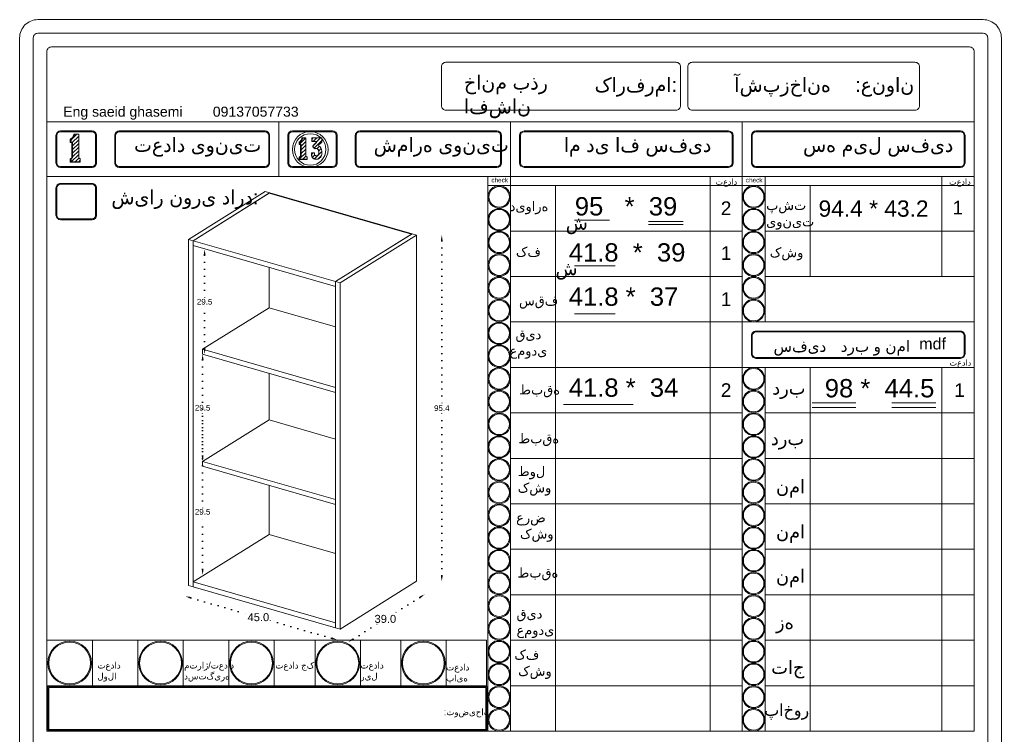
# Model space of a CAD drawing. Header units: inches. Extents: x -1979 to 7680, y -968 to 3127.
# Drawn here: x 2395.5 to 2827.5, y 2171.5 to 2486.3 of the extents above; entities that cross this region are included whole.
import ezdxf

# ---------------------------------------------------------------- set-up
doc = ezdxf.new("R2010")
doc.units = ezdxf.units.IN
doc.header["$MEASUREMENT"] = 0
doc.linetypes.add('ACAD_ISO07W100', pattern=[3, 0, -3])
doc.styles.get("Standard").update_dxf_attribs({"font": 'arial.ttf'})
doc.dimstyles.new('Copy of Standard', dxfattribs={"dimtxt": 2.5, "dimasz": 2.5, "dimexe": 0.18, "dimexo": 0.0625, "dimgap": 0.09, "dimtad": 0, "dimtih": 1, "dimtoh": 1, "dimdec": 1, "dimzin": 0, "dimdsep": 46, "dimtxsty": 'Standard', "dimcen": 0.09, "dimse1": 1, "dimse2": 1, "dimadec": 0, "dimazin": 0, "dimtfac": 1, "dimtdec": 1, "dimtix": 1, "dimtofl": 0, "dimtmove": 0, "dimatfit": 3, "dimfxl": 1, "dimtolj": 1, "dimtzin": 0, "dimarcsym": 0})
doc.dimstyles.get("Standard").update_dxf_attribs({"dimtxt": 3.5, "dimasz": 2.5, "dimexe": 0.18, "dimexo": 0.0625, "dimgap": 0.09, "dimtad": 0, "dimtih": 1, "dimtoh": 1, "dimdec": 1, "dimzin": 0, "dimdsep": 46, "dimtxsty": 'Standard', "dimcen": 0.09, "dimse1": 1, "dimse2": 1, "dimadec": 0, "dimazin": 0, "dimtfac": 1, "dimtdec": 1, "dimtix": 1, "dimtofl": 0, "dimtmove": 0, "dimatfit": 3, "dimfxl": 1, "dimtolj": 1, "dimtzin": 0, "dimarcsym": 0})
pattern_1 = [(45, (1988.9668, 2975.8433), (-0.8148213, 0.8148213), [])]

# ---------------------------------------------------------------- blocks, each defined once
blk = doc.blocks.new('*D189')
at = {"color": 0, "linetype": 'ACAD_ISO07W100', "lineweight": -2, "transparency": 16777216}
for p, q in [((2581.24, 2389.06), (2581.24, 2316.81)), ((2581.24, 2241.81), (2581.24, 2314.07))]:
    blk.add_line(p, q, dxfattribs=at)
at = {"color": 0, "transparency": 16777216}
for points in [[(2580.82, 2389.06), (2581.65, 2389.06), (2581.24, 2391.56)], [(2580.82, 2241.81), (2581.65, 2241.81), (2581.24, 2239.31)]]:
    blk.add_solid(points, dxfattribs=at)
at = {"layer": 'Defpoints', "color": 0, "transparency": 16777216}
for p in [(2570.16, 2391.56), (2581.24, 2391.56), (2570.16, 2239.31)]:
    blk.add_point(p, dxfattribs=at)
at = {"color": 0, "lineweight": 20, "transparency": 16777216, "insert": (2581.24, 2315.44), "char_height": 2.5, "attachment_point": 5}
blk.add_mtext('\\A1;95.4', dxfattribs=at)
blk = doc.blocks.new('*D190')
at = {"color": 0, "linetype": 'ACAD_ISO07W100', "lineweight": -2, "transparency": 16777216}
for p, q in [((2571.62, 2232.25), (2559.42, 2224.64)), ((2542.19, 2213.9), (2553.39, 2220.88))]:
    blk.add_line(p, q, dxfattribs=at)
at = {"color": 0, "transparency": 16777216}
for points in [[(2571.4, 2232.6), (2571.84, 2231.9), (2573.74, 2233.57)], [(2541.97, 2214.25), (2542.41, 2213.55), (2540.07, 2212.58)]]:
    blk.add_solid(points, dxfattribs=at)
at = {"layer": 'Defpoints', "color": 0, "transparency": 16777216}
for p in [(2570.16, 2239.31), (2536.49, 2218.32), (2540.07, 2212.58)]:
    blk.add_point(p, dxfattribs=at)
at = {"color": 0, "lineweight": 20, "transparency": 16777216, "insert": (2556.41, 2222.76), "char_height": 3.5, "attachment_point": 5}
blk.add_mtext('\\A1;39.0', dxfattribs=at)
blk = doc.blocks.new('*D191')
at = {"color": 0, "linetype": 'ACAD_ISO07W100', "lineweight": -2, "transparency": 16777216}
for p, q in [((2470.85, 2232.02), (2495.84, 2224.86)), ((2532.73, 2214.28), (2505.24, 2222.16))]:
    blk.add_line(p, q, dxfattribs=at)
at = {"color": 0, "transparency": 16777216}
for points in [[(2470.97, 2232.42), (2470.74, 2231.62), (2468.45, 2232.71)], [(2532.84, 2214.68), (2532.62, 2213.88), (2535.13, 2213.59)]]:
    blk.add_solid(points, dxfattribs=at)
at = {"layer": 'Defpoints', "color": 0, "transparency": 16777216}
for p in [(2469.8, 2237.44), (2468.45, 2232.71), (2536.49, 2218.32)]:
    blk.add_point(p, dxfattribs=at)
at = {"color": 0, "lineweight": 20, "transparency": 16777216, "insert": (2500.54, 2223.51), "char_height": 3.5, "attachment_point": 5}
blk.add_mtext('\\A1;45.0', dxfattribs=at)
blk = doc.blocks.new('*D192')
at = {"color": 0, "linetype": 'ACAD_ISO07W100', "lineweight": -2, "transparency": 16777216}
for p, q in [((2476, 2336.68), (2476, 2316.98)), ((2476, 2294.56), (2476, 2314.25))]:
    blk.add_line(p, q, dxfattribs=at)
at = {"color": 0, "transparency": 16777216}
for points in [[(2475.58, 2336.68), (2476.42, 2336.68), (2476, 2339.18)], [(2475.58, 2294.56), (2476.42, 2294.56), (2476, 2292.06)]]:
    blk.add_solid(points, dxfattribs=at)
at = {"layer": 'Defpoints', "color": 0, "transparency": 16777216}
for p in [(2476, 2339.18), (2476, 2292.06), (2476, 2292.06)]:
    blk.add_point(p, dxfattribs=at)
at = {"color": 0, "lineweight": 20, "transparency": 16777216, "insert": (2476, 2315.62), "char_height": 2.5, "attachment_point": 5}
blk.add_mtext('\\A1;29.5', dxfattribs=at)
blk = doc.blocks.new('*D193')
at = {"color": 0, "linetype": 'ACAD_ISO07W100', "lineweight": -2, "transparency": 16777216}
for p, q in [((2476, 2336.68), (2476, 2271.23)), ((2476, 2244.6), (2476, 2268.49))]:
    blk.add_line(p, q, dxfattribs=at)
at = {"color": 0, "transparency": 16777216}
for points in [[(2475.58, 2336.68), (2476.42, 2336.68), (2476, 2339.18)], [(2475.58, 2244.6), (2476.42, 2244.6), (2476, 2242.1)]]:
    blk.add_solid(points, dxfattribs=at)
at = {"layer": 'Defpoints', "color": 0, "transparency": 16777216}
for p in [(2476, 2339.18), (2476, 2242.1), (2476.7, 2242.1)]:
    blk.add_point(p, dxfattribs=at)
at = {"color": 0, "lineweight": 20, "transparency": 16777216, "insert": (2476, 2269.86), "char_height": 2.5, "attachment_point": 5}
blk.add_mtext('\\A1;29.5', dxfattribs=at)
blk = doc.blocks.new('*D194')
at = {"color": 0, "linetype": 'ACAD_ISO07W100', "lineweight": -2, "transparency": 16777216}
for p, q in [((2476.88, 2382.81), (2476.88, 2363.61)), ((2476.88, 2341.68), (2476.88, 2360.88))]:
    blk.add_line(p, q, dxfattribs=at)
at = {"color": 0, "transparency": 16777216}
for points in [[(2476.47, 2382.81), (2477.3, 2382.81), (2476.88, 2385.31)], [(2476.47, 2341.68), (2477.3, 2341.68), (2476.88, 2339.18)]]:
    blk.add_solid(points, dxfattribs=at)
at = {"layer": 'Defpoints', "color": 0, "transparency": 16777216}
for p in [(2476.88, 2385.31), (2477.47, 2385.31), (2476, 2339.18)]:
    blk.add_point(p, dxfattribs=at)
at = {"color": 0, "lineweight": 20, "transparency": 16777216, "insert": (2476.88, 2362.25), "char_height": 2.5, "attachment_point": 5}
blk.add_mtext('\\A1;29.5', dxfattribs=at)

msp = doc.modelspace()

# ---------------------------------------------------------------- hatches: boundary and pattern name
at = {"lineweight": 20}
h = msp.add_hatch(dxfattribs=at)
h.set_pattern_fill('ANSI31', color=256, scale=9.218651)
h.set_pattern_definition([(45, (1672.2192, 2974.9671), (-0.8148213, 0.8148213), [])])
h.paths.add_polyline_path([(2421.99, 2425.22), (2421.9, 2425.26), (2421.81, 2425.31), (2421.73, 2425.38), (2421.66, 2425.45), (2421.6, 2425.53), (2421.55, 2425.61), (2421.51, 2425.7), (2421.48, 2425.8), (2421.46, 2425.9), (2421.46, 2426), (2421.46, 2435.92), (2419.59, 2435.92), (2419.57, 2435.69), (2419.52, 2435.46), (2419.45, 2435.24), (2419.37, 2435.02), (2419.26, 2434.81), (2419.14, 2434.62), (2419, 2434.43), (2418.84, 2434.25), (2418.67, 2434.09), (2418.49, 2433.95), (2418.3, 2433.82), (2418.09, 2433.71), (2418.09, 2432.3), (2418.5, 2432.3), (2418.81, 2432.28), (2418.81, 2426.04), (2418.79, 2425.94), (2418.77, 2425.85), (2418.74, 2425.76), (2418.7, 2425.67), (2418.64, 2425.59), (2418.58, 2425.51), (2418.52, 2425.44), (2418.44, 2425.38), (2418.36, 2425.32), (2418.28, 2425.28), (2418.19, 2425.24), (2418.09, 2425.21), (2418.09, 2423.78), (2422.18, 2423.78), (2422.18, 2425.16), (2422.08, 2425.18)])
h = msp.add_hatch(dxfattribs=at)
h.set_pattern_fill('ANSI31', color=256, scale=9.218651)
h.set_pattern_definition(pattern_1)
h.paths.add_polyline_path([(2521.79, 2426), (2521.72, 2426.03), (2521.65, 2426.07), (2521.59, 2426.12), (2521.54, 2426.18), (2521.49, 2426.24), (2521.45, 2426.3), (2521.42, 2426.37), (2521.4, 2426.45), (2521.39, 2426.52), (2521.38, 2426.6), (2521.38, 2434.24), (2519.95, 2434.24), (2519.93, 2434.06), (2519.89, 2433.89), (2519.84, 2433.71), (2519.77, 2433.55), (2519.69, 2433.39), (2519.6, 2433.23), (2519.49, 2433.09), (2519.37, 2432.96), (2519.24, 2432.83), (2519.1, 2432.72), (2518.95, 2432.62), (2518.79, 2432.53), (2518.79, 2431.45), (2519.1, 2431.45), (2519.34, 2431.44), (2519.34, 2426.63), (2519.33, 2426.56), (2519.31, 2426.48), (2519.29, 2426.41), (2519.26, 2426.35), (2519.22, 2426.28), (2519.17, 2426.22), (2519.12, 2426.17), (2519.06, 2426.12), (2519, 2426.08), (2518.93, 2426.04), (2518.86, 2426.02), (2518.79, 2426), (2518.79, 2424.9), (2521.94, 2424.9), (2521.94, 2425.96), (2521.86, 2425.97)])
h = msp.add_hatch(dxfattribs=at)
h.set_pattern_fill('ANSI31', color=256, scale=9.218651)
h.set_pattern_definition(pattern_1)
h.paths.add_polyline_path([(2528.42, 2434.29), (2524.24, 2434.29), (2524.24, 2432.67), (2526.06, 2432.67), (2526.16, 2432.64), (2526.16, 2432.36), (2524.87, 2431.06), (2524.79, 2430.97), (2524.75, 2430.92), (2524.72, 2430.86), (2524.69, 2430.81), (2524.67, 2430.75), (2524.65, 2430.69), (2524.63, 2430.63), (2524.62, 2430.57), (2524.61, 2430.45), (2524.61, 2430.39), (2525.37, 2429.51), (2525.4, 2429.53), (2525.49, 2429.6), (2525.59, 2429.65), (2525.7, 2429.69), (2525.82, 2429.72), (2525.94, 2429.73), (2526.04, 2429.73), (2526.15, 2429.72), (2526.27, 2429.69), (2526.38, 2429.65), (2526.48, 2429.6), (2526.57, 2429.53), (2526.66, 2429.45), (2526.8, 2429.28), (2526.92, 2429.09), (2527.02, 2428.89), (2527.1, 2428.68), (2527.16, 2428.47), (2527.2, 2428.25), (2527.21, 2428.02), (2527.2, 2427.8), (2527.16, 2427.58), (2527.11, 2427.36), (2527.03, 2427.15), (2526.93, 2426.95), (2526.86, 2426.8), (2526.76, 2426.67), (2526.63, 2426.57), (2526.49, 2426.49), (2526.39, 2426.45), (2526.23, 2426.4), (2526.07, 2426.39), (2525.9, 2426.4), (2525.75, 2426.45), (2525.6, 2426.53), (2525.47, 2426.64), (2525.37, 2426.78), (2525.3, 2426.92), (2525.3, 2427.76), (2524.03, 2427.76), (2524.03, 2426.4), (2524.12, 2426.19), (2524.24, 2425.99), (2524.37, 2425.8), (2524.52, 2425.63), (2524.69, 2425.47), (2524.87, 2425.33), (2525.06, 2425.21), (2525.27, 2425.11), (2525.49, 2425.04), (2525.71, 2424.98), (2525.94, 2424.95), (2526.17, 2424.94), (2526.44, 2424.97), (2526.72, 2425.02), (2526.98, 2425.11), (2527.18, 2425.19), (2527.39, 2425.32), (2527.61, 2425.49), (2527.81, 2425.68), (2527.99, 2425.9), (2528.14, 2426.14), (2528.26, 2426.39), (2528.36, 2426.65), (2528.42, 2426.92), (2528.42, 2428.34), (2528.41, 2428.62), (2528.37, 2428.89), (2528.32, 2429.15), (2528.24, 2429.41), (2528.13, 2429.67), (2528.01, 2429.91), (2527.86, 2430.14), (2527.7, 2430.36), (2527.52, 2430.57), (2527.32, 2430.75), (2527.11, 2430.92), (2526.88, 2431.07), (2526.88, 2431.35), (2527.03, 2431.4), (2527.17, 2431.46), (2527.32, 2431.52), (2527.46, 2431.59), (2527.6, 2431.67), (2527.73, 2431.76), (2527.86, 2431.85), (2527.98, 2431.94), (2528.1, 2432.05), (2528.21, 2432.16), (2528.32, 2432.27), (2528.42, 2432.39)])

# ---------------------------------------------------------------- linework, layer by layer
for p, q in [((2407.48, 2173.37), (2407.48, 2472.34)), ((2815.48, 2441.37), (2407.48, 2441.37)), ((2407.48, 2262.38), (2407.48, 2441.37)), ((2509.48, 2417.37), (2509.48, 2441.37)), ((2611.48, 2417.37), (2611.48, 2441.37)), ((2611.48, 2441.37), (2611.48, 2421.37)), ((2713.48, 2417.37), (2713.48, 2441.37)), ((2427.33, 2437.37), (2413.48, 2437.37)), ((2503.48, 2437.37), (2439.33, 2437.37)), ((2533.19, 2437.37), (2515.48, 2437.37)), ((2605.48, 2437.37), (2545.19, 2437.37)), ((2707.48, 2437.37), (2617.48, 2437.37)), ((2809.48, 2437.37), (2719.48, 2437.37)), ((2411.48, 2423.37), (2411.48, 2435.37)), ((2418.09, 2433.71), (2418.09, 2432.3)), ((2429.33, 2435.37), (2429.33, 2423.37)), ((2437.33, 2423.37), (2437.33, 2435.37)), ((2505.48, 2423.37), (2505.48, 2435.37)), ((2513.48, 2435.37), (2513.48, 2423.37)), ((2518.79, 2432.53), (2518.79, 2431.45)), ((2524.12, 2434.33), (2524.12, 2432.67)), ((2524.12, 2432.67), (2524.24, 2432.67)), ((2524.24, 2434.29), (2524.24, 2432.67)), ((2524.24, 2432.67), (2526.06, 2432.67)), ((2526.06, 2432.67), (2526.16, 2432.64)), ((2526.16, 2432.64), (2526.16, 2432.36)), ((2535.19, 2423.37), (2535.19, 2435.37)), ((2543.19, 2423.37), (2543.19, 2435.37)), ((2607.48, 2435.37), (2607.48, 2423.37)), ((2615.48, 2423.37), (2615.48, 2435.37)), ((2709.48, 2435.37), (2709.48, 2423.37)), ((2717.48, 2423.37), (2717.48, 2435.37)), ((2811.48, 2423.37), (2811.48, 2435.37)), ((2418.09, 2423.78), (2422.18, 2423.78)), ((2518.79, 2424.9), (2521.94, 2424.9)), ((2526.39, 2426.45), (2526.23, 2426.4)), ((2413.48, 2421.37), (2427.33, 2421.37)), ((2503.48, 2421.37), (2439.33, 2421.37)), ((2515.48, 2421.37), (2533.19, 2421.37)), ((2605.48, 2421.37), (2545.19, 2421.37)), ((2617.48, 2421.37), (2707.48, 2421.37)), ((2719.48, 2421.37), (2809.48, 2421.37)), ((2815.48, 2421.37), (2815.48, 2173.37)), ((2407.48, 2417.37), (2815.48, 2417.37)), ((2601.48, 2417.37), (2601.48, 2413.37)), ((2611.48, 2173.37), (2611.48, 2417.37)), ((2699.3, 2173.37), (2699.3, 2417.37)), ((2713.48, 2417.37), (2713.48, 2393.37)), ((2723.48, 2417.37), (2723.48, 2393.37)), ((2801.26, 2373.37), (2801.26, 2417.37)), ((2601.48, 2413.37), (2815.48, 2413.37)), ((2601.48, 2173.37), (2601.48, 2413.37)), ((2631.29, 2413.37), (2631.29, 2173.37)), ((2713.48, 2257.37), (2713.48, 2413.37)), ((2713.48, 2173.37), (2713.48, 2413.37)), ((2723.48, 2353.37), (2723.48, 2413.37)), ((2723.48, 2353.37), (2723.48, 2413.37)), ((2723.48, 2413.37), (2723.48, 2393.37)), ((2743.29, 2413.37), (2743.29, 2373.37)), ((2639.64, 2398.12), (2654.97, 2398.12)), ((2672.14, 2397.62), (2687.47, 2397.62)), ((2611.48, 2393.37), (2713.48, 2393.37)), ((2672.14, 2396.23), (2687.47, 2396.23)), ((2723.48, 2393.37), (2815.48, 2393.37)), ((2639.64, 2378.12), (2657.53, 2378.12)), ((2611.48, 2373.37), (2713.48, 2373.37)), ((2815.48, 2373.37), (2723.48, 2373.37)), ((2815.48, 2373.37), (2795.48, 2373.37)), ((2639.64, 2356.95), (2657.53, 2356.95)), ((2611.48, 2353.37), (2815.48, 2353.37)), ((2717.48, 2339.37), (2717.48, 2347.37)), ((2809.48, 2349.37), (2719.48, 2349.37)), ((2811.48, 2347.37), (2811.48, 2339.37)), ((2809.48, 2337.37), (2719.48, 2337.37)), ((2611.48, 2333.37), (2713.48, 2333.37)), ((2815.48, 2333.37), (2713.48, 2333.37)), ((2723.48, 2173.37), (2723.48, 2333.37)), ((2743.29, 2333.37), (2743.29, 2173.37)), ((2801.26, 2333.37), (2801.26, 2173.37)), ((2634.73, 2317.12), (2665.49, 2317.12)), ((2744.17, 2317.76), (2763.51, 2317.76)), ((2744.17, 2315.75), (2763.51, 2315.75)), ((2779.35, 2317.76), (2798.69, 2317.76)), ((2779.35, 2315.75), (2798.69, 2315.75)), ((2611.48, 2313.37), (2713.48, 2313.37)), ((2611.48, 2313.37), (2631.29, 2313.37)), ((2611.48, 2313.37), (2713.48, 2313.37)), ((2679.99, 2313.37), (2713.48, 2313.37)), ((2723.48, 2313.37), (2815.48, 2313.37)), ((2611.48, 2293.37), (2631.29, 2293.37)), ((2611.48, 2293.37), (2713.48, 2293.37)), ((2723.48, 2293.37), (2815.48, 2293.37)), ((2723.48, 2293.37), (2815.48, 2293.37)), ((2611.48, 2273.37), (2713.48, 2273.37)), ((2723.48, 2273.37), (2815.48, 2273.37)), ((2611.48, 2253.37), (2713.48, 2253.37)), ((2699.3, 2253.37), (2713.48, 2253.37)), ((2723.48, 2253.37), (2815.48, 2253.37)), ((2407.48, 2233.37), (2407.48, 2193.37)), ((2407.48, 2233.37), (2407.48, 2193.37)), ((2611.48, 2233.37), (2713.48, 2233.37)), ((2699.3, 2233.37), (2713.48, 2233.37)), ((2723.48, 2233.37), (2815.48, 2233.37)), ((2723.48, 2233.37), (2815.48, 2233.37)), ((2407.48, 2213.37), (2600.86, 2213.37)), ((2427.48, 2213.37), (2427.48, 2193.37)), ((2447.48, 2213.37), (2447.48, 2193.37)), ((2467.48, 2213.37), (2467.48, 2193.37)), ((2487.48, 2213.37), (2487.48, 2193.37)), ((2507.48, 2213.37), (2507.48, 2193.37)), ((2525.47, 2213.37), (2525.47, 2193.37)), ((2545.47, 2213.37), (2545.47, 2193.37)), ((2563.15, 2213.37), (2563.15, 2193.37)), ((2583.15, 2213.37), (2583.15, 2193.37)), ((2600.86, 2213.37), (2600.86, 2193.37)), ((2611.48, 2213.37), (2713.48, 2213.37)), ((2611.48, 2213.37), (2713.48, 2213.37)), ((2699.3, 2213.37), (2713.48, 2213.37)), ((2723.48, 2213.37), (2815.48, 2213.37)), ((2723.48, 2213.37), (2815.48, 2213.37)), ((2407.48, 2193.37), (2600.86, 2193.37)), ((2611.48, 2193.37), (2713.48, 2193.37)), ((2611.48, 2193.37), (2713.48, 2193.37)), ((2699.3, 2193.37), (2713.48, 2193.37)), ((2723.48, 2193.37), (2815.48, 2193.37)), ((2723.48, 2193.37), (2815.48, 2193.37)), ((2601.48, 2173.37), (2407.48, 2173.37)), ((2601.48, 2173.37), (2713.48, 2173.37)), ((2601.48, 2173.37), (2815.48, 2173.37)), ((2601.48, 2173.37), (2713.48, 2173.37))]:
    msp.add_line(p, q, dxfattribs=at)
at = {"linetype": 'Continuous', "lineweight": 20, "extrusion": (-1.66533e-16, 0.906236, 0.422772)}
for p, q in [((2503.48, 2410.68), (2469.8, 2389.69)), ((2503.48, 2410.68), (2568.18, 2392.13)), ((2471.79, 2389.12), (2505.46, 2410.11)), ((2471.79, 2389.12), (2505.21, 2409.95)), ((2567.92, 2391.97), (2505.21, 2409.95)), ((2567.92, 2391.97), (2505.21, 2409.95)), ((2553.53, 2396.33), (2551.54, 2396.9)), ((2553.28, 2396.17), (2553.53, 2396.33)), ((2469.8, 2389.69), (2471.79, 2389.12)), ((2469.8, 2389.69), (2469.8, 2237.44)), ((2471.79, 2386.94), (2471.79, 2389.12)), ((2534.5, 2371.14), (2471.79, 2389.12)), ((2471.79, 2389.12), (2471.79, 2236.87)), ((2568.18, 2392.13), (2534.5, 2371.14)), ((2567.92, 2391.97), (2534.5, 2371.14)), ((2536.49, 2370.57), (2570.16, 2391.56)), ((2568.18, 2392.13), (2567.92, 2391.97)), ((2570.16, 2391.56), (2568.18, 2392.13)), ((2570.16, 2391.56), (2570.16, 2239.31)), ((2534.5, 2368.96), (2471.79, 2386.94)), ((2505.21, 2377.36), (2505.21, 2359.57)), ((2534.5, 2371.14), (2536.49, 2370.57)), ((2534.5, 2371.14), (2534.5, 2218.89)), ((2534.5, 2371.14), (2534.5, 2368.96)), ((2536.49, 2370.57), (2536.49, 2218.32)), ((2476, 2341.35), (2505.21, 2359.57)), ((2505.21, 2359.57), (2534.5, 2351.17)), ((2476, 2341.35), (2534.5, 2324.58)), ((2476, 2339.18), (2476, 2341.35)), ((2534.5, 2322.41), (2476, 2339.18)), ((2505.21, 2330.8), (2505.21, 2310.27)), ((2505.21, 2310.27), (2476, 2292.06)), ((2505.21, 2310.27), (2534.5, 2301.87)), ((2476, 2292.06), (2534.5, 2275.28)), ((2476, 2289.88), (2476, 2292.06)), ((2534.5, 2273.11), (2476, 2289.88)), ((2505.21, 2281.51), (2505.21, 2259.88)), ((2471.79, 2239.04), (2505.21, 2259.88)), ((2534.5, 2251.48), (2505.21, 2259.88)), ((2534.5, 2221.07), (2471.79, 2239.04)), ((2471.79, 2239.04), (2471.79, 2236.87)), ((2570.16, 2239.31), (2536.49, 2218.32)), ((2471.79, 2236.87), (2469.8, 2237.44)), ((2471.79, 2236.87), (2534.5, 2218.89)), ((2534.5, 2221.07), (2534.5, 2218.89)), ((2536.49, 2218.32), (2534.5, 2218.89))]:
    msp.add_line(p, q, dxfattribs=at)
at = {"lineweight": 20}
for points in [[(2403.48, 1880.34), (2819.48, 1880.34, 0.414214), (2827.48, 1888.34), (2827.48, 2478.34, 0.414214), (2819.48, 2486.34), (2403.48, 2486.34, 0.414214), (2395.48, 2478.34), (2395.48, 1888.34, 0.414214)], [(2403.48, 1886.34), (2819.48, 1886.34, 0.414214), (2821.48, 1888.34), (2821.48, 2478.34, 0.414214), (2819.48, 2480.34), (2403.48, 2480.34, 0.414214), (2401.48, 2478.34), (2401.48, 1888.34, 0.414214)], [(2686.33, 2465.58, 0.414214), (2684.33, 2467.58), (2583.09, 2467.58, 0.414214), (2581.09, 2465.58), (2581.09, 2448.55, 0.414214), (2583.09, 2446.55), (2684.33, 2446.55, 0.414214), (2686.33, 2448.55)], [(2691.46, 2446.55), (2789.46, 2446.55, 0.414214), (2791.46, 2448.55), (2791.46, 2465.58, 0.414214), (2789.46, 2467.58), (2691.46, 2467.58, 0.414214), (2689.46, 2465.58), (2689.46, 2448.55, 0.414214)], [(2791.46, 2465.58, 0.414214), (2789.46, 2467.58), (2691.46, 2467.58, 0.414214), (2689.46, 2465.58), (2689.46, 2448.55, 0.414214), (2691.46, 2446.55), (2789.46, 2446.55, 0.414214), (2791.46, 2448.55)], [(2429.33, 2435.37, 0.414214), (2427.33, 2437.37), (2413.48, 2437.37, 0.414214), (2411.48, 2435.37), (2411.48, 2423.37, 0.414214), (2413.48, 2421.37), (2427.33, 2421.37, 0.414214), (2429.33, 2423.37)], [(2428.93, 2435.37, 0.414214), (2427.33, 2436.97), (2413.48, 2436.97, 0.414214), (2411.88, 2435.37), (2411.88, 2423.37, 0.414214), (2413.48, 2421.77), (2427.33, 2421.77, 0.414214), (2428.93, 2423.37)], [(2505.48, 2435.37, 0.414214), (2503.48, 2437.37), (2439.33, 2437.37, 0.414214), (2437.33, 2435.37), (2437.33, 2423.37, 0.414214), (2439.33, 2421.37), (2503.48, 2421.37, 0.414214), (2505.48, 2423.37)], [(2505.08, 2435.37, 0.414214), (2503.48, 2436.97), (2439.33, 2436.97, 0.414214), (2437.73, 2435.37), (2437.73, 2423.37, 0.414214), (2439.33, 2421.77), (2503.48, 2421.77, 0.414214), (2505.08, 2423.37)], [(2535.19, 2435.37, 0.414214), (2533.19, 2437.37), (2515.48, 2437.37, 0.414214), (2513.48, 2435.37), (2513.48, 2423.37, 0.414214), (2515.48, 2421.37), (2533.19, 2421.37, 0.414214), (2535.19, 2423.37)], [(2534.79, 2435.37, 0.414214), (2533.19, 2436.97), (2515.48, 2436.97, 0.414214), (2513.88, 2435.37), (2513.88, 2423.37, 0.414214), (2515.48, 2421.77), (2533.19, 2421.77, 0.414214), (2534.79, 2423.37)], [(2607.48, 2435.37, 0.414214), (2605.48, 2437.37), (2545.19, 2437.37, 0.414214), (2543.19, 2435.37), (2543.19, 2423.37, 0.414214), (2545.19, 2421.37), (2605.48, 2421.37, 0.414214), (2607.48, 2423.37)], [(2607.08, 2435.37, 0.414214), (2605.48, 2436.97), (2545.19, 2436.97, 0.414214), (2543.59, 2435.37), (2543.59, 2423.37, 0.414214), (2545.19, 2421.77), (2605.48, 2421.77, 0.414214), (2607.08, 2423.37)], [(2709.08, 2435.37, 0.414214), (2707.48, 2436.97), (2617.48, 2436.97, 0.414214), (2615.88, 2435.37), (2615.88, 2423.37, 0.414214), (2617.48, 2421.77), (2707.48, 2421.77, 0.414214), (2709.08, 2423.37)], [(2811.48, 2435.37, 0.414214), (2809.48, 2437.37), (2719.48, 2437.37, 0.414214), (2717.48, 2435.37), (2717.48, 2423.37, 0.414214), (2719.48, 2421.37), (2809.48, 2421.37, 0.414214), (2811.48, 2423.37)], [(2811.08, 2435.37, 0.414214), (2809.48, 2436.97), (2719.48, 2436.97, 0.414214), (2717.88, 2435.37), (2717.88, 2423.37, 0.414214), (2719.48, 2421.77), (2809.48, 2421.77, 0.414214), (2811.08, 2423.37)], [(2429.33, 2412.33, 0.414214), (2427.33, 2414.33), (2413.48, 2414.33, 0.414214), (2411.48, 2412.33), (2411.48, 2400.33, 0.414214), (2413.48, 2398.33), (2427.33, 2398.33, 0.414214), (2429.33, 2400.33)], [(2429.33, 2412.33, 0.414214), (2427.33, 2414.33), (2413.48, 2414.33, 0.414214), (2411.48, 2412.33), (2411.48, 2400.33, 0.414214), (2413.48, 2398.33), (2427.33, 2398.33, 0.414214), (2429.33, 2400.33)], [(2428.93, 2412.33, 0.414214), (2427.33, 2413.93), (2413.48, 2413.93, 0.414214), (2411.88, 2412.33), (2411.88, 2400.33, 0.414214), (2413.48, 2398.73), (2427.33, 2398.73, 0.414214), (2428.93, 2400.33)], [(2428.93, 2412.33, 0.414214), (2427.33, 2413.93), (2413.48, 2413.93, 0.414214), (2411.88, 2412.33), (2411.88, 2400.33, 0.414214), (2413.48, 2398.73), (2427.33, 2398.73, 0.414214), (2428.93, 2400.33)], [(2811.48, 2347.37, 0.414214), (2809.48, 2349.37), (2719.48, 2349.37, 0.414214), (2717.48, 2347.37), (2717.48, 2339.37, 0.414214), (2719.48, 2337.37), (2809.48, 2337.37, 0.414214), (2811.48, 2339.37)], [(2811.08, 2347.37, 0.414214), (2809.48, 2348.97), (2719.48, 2348.97, 0.414214), (2717.88, 2347.37), (2717.88, 2339.37, 0.414214), (2719.48, 2337.77), (2809.48, 2337.77, 0.414214), (2811.08, 2339.37)]]:
    msp.add_lwpolyline(points, format="xyb", close=True, dxfattribs=at)
for points in [[(2815.48, 2274.31), (2815.48, 2472.34, 0.414214), (2813.48, 2474.34), (2409.48, 2474.34, 0.414214), (2407.48, 2472.34), (2407.48, 2274.31)], [(2686.33, 2465.58, 0.414214), (2684.33, 2467.58), (2583.09, 2467.58, 0.414214), (2581.09, 2465.58), (2581.09, 2448.55, 0.414214), (2583.09, 2446.55), (2684.33, 2446.55, 0.414214), (2686.33, 2448.55), (2686.33, 2465.58)]]:
    msp.add_lwpolyline(points, format="xyb", dxfattribs=at)
for points in [[(2417.78, 2423.72), (2422.18, 2423.72), (2422.18, 2423.78), (2422.18, 2425.16), (2422.08, 2425.18), (2421.99, 2425.22), (2421.9, 2425.26), (2421.81, 2425.31), (2421.73, 2425.38), (2421.66, 2425.45), (2421.6, 2425.53), (2421.55, 2425.61), (2421.51, 2425.7), (2421.48, 2425.8), (2421.46, 2425.9), (2421.46, 2426), (2421.46, 2435.92), (2421.46, 2435.98), (2419.29, 2435.98), (2419.27, 2435.75), (2419.22, 2435.52), (2419.15, 2435.29), (2419.06, 2435.07), (2418.96, 2434.86), (2418.83, 2434.66), (2418.69, 2434.47), (2418.54, 2434.3), (2418.36, 2434.13), (2418.18, 2433.99), (2417.98, 2433.86), (2417.78, 2433.74), (2417.78, 2432.3), (2418.09, 2432.3), (2418.5, 2432.3), (2418.5, 2426), (2418.48, 2425.9), (2418.46, 2425.81), (2418.43, 2425.71), (2418.39, 2425.62), (2418.33, 2425.54), (2418.27, 2425.46), (2418.21, 2425.39), (2418.13, 2425.33), (2418.05, 2425.27), (2417.96, 2425.23), (2417.87, 2425.19), (2417.78, 2425.16), (2417.78, 2423.72), (2418.09, 2423.78), (2418.09, 2425.21), (2418.19, 2425.24), (2418.28, 2425.28), (2418.36, 2425.32), (2418.44, 2425.38), (2418.52, 2425.44), (2418.58, 2425.51), (2418.64, 2425.59), (2418.7, 2425.67), (2418.74, 2425.76), (2418.77, 2425.85), (2418.79, 2425.94), (2418.81, 2426.04), (2418.81, 2432.28), (2418.5, 2432.3)], [(2417.78, 2433.74), (2418.09, 2433.71), (2418.3, 2433.82), (2418.49, 2433.95), (2418.67, 2434.09), (2418.84, 2434.25), (2419, 2434.43), (2419.14, 2434.62), (2419.26, 2434.81), (2419.37, 2435.02), (2419.45, 2435.24), (2419.52, 2435.46), (2419.57, 2435.69), (2419.59, 2435.92)], [(2419.29, 2435.98), (2419.59, 2435.92), (2421.46, 2435.92)], [(2518.55, 2424.85), (2521.94, 2424.85), (2521.94, 2424.9), (2521.94, 2425.96), (2521.86, 2425.97), (2521.79, 2426), (2521.72, 2426.03), (2521.65, 2426.07), (2521.59, 2426.12), (2521.54, 2426.18), (2521.49, 2426.24), (2521.45, 2426.3), (2521.42, 2426.37), (2521.4, 2426.45), (2521.39, 2426.52), (2521.38, 2426.6), (2521.38, 2434.24), (2521.38, 2434.29), (2519.72, 2434.29), (2519.7, 2434.11), (2519.66, 2433.93), (2519.61, 2433.75), (2519.54, 2433.59), (2519.46, 2433.42), (2519.36, 2433.27), (2519.25, 2433.12), (2519.13, 2432.99), (2519, 2432.86), (2518.86, 2432.75), (2518.71, 2432.65), (2518.55, 2432.56), (2518.55, 2431.45), (2518.79, 2431.45), (2519.1, 2431.45), (2519.1, 2426.6), (2519.09, 2426.53), (2519.08, 2426.45), (2519.05, 2426.38), (2519.02, 2426.31), (2518.98, 2426.25), (2518.93, 2426.19), (2518.88, 2426.13), (2518.82, 2426.09), (2518.76, 2426.04), (2518.69, 2426.01), (2518.62, 2425.98), (2518.55, 2425.96), (2518.55, 2424.85), (2518.79, 2424.9), (2518.79, 2426), (2518.86, 2426.02), (2518.93, 2426.04), (2519, 2426.08), (2519.06, 2426.12), (2519.12, 2426.17), (2519.17, 2426.22), (2519.22, 2426.28), (2519.26, 2426.35), (2519.29, 2426.41), (2519.31, 2426.48), (2519.33, 2426.56), (2519.34, 2426.63), (2519.34, 2431.44), (2519.1, 2431.45)], [(2518.55, 2432.56), (2518.79, 2432.53), (2518.95, 2432.62), (2519.1, 2432.72), (2519.24, 2432.83), (2519.37, 2432.96), (2519.49, 2433.09), (2519.6, 2433.23), (2519.69, 2433.39), (2519.77, 2433.55), (2519.84, 2433.71), (2519.89, 2433.89), (2519.93, 2434.06), (2519.95, 2434.24)], [(2519.72, 2434.29), (2519.95, 2434.24), (2521.38, 2434.24)], [(2526.06, 2432.39), (2524.76, 2431.07), (2524.68, 2430.98), (2524.64, 2430.93), (2524.61, 2430.88), (2524.58, 2430.82), (2524.56, 2430.76), (2524.54, 2430.7), (2524.52, 2430.64), (2524.51, 2430.58), (2524.5, 2430.46), (2524.5, 2430.4), (2525.31, 2429.45), (2525.37, 2429.51), (2525.4, 2429.53), (2525.49, 2429.6), (2525.59, 2429.65), (2525.7, 2429.69), (2525.82, 2429.72), (2525.94, 2429.73)], [(2526.06, 2432.67), (2526.06, 2432.39), (2526.16, 2432.36), (2524.87, 2431.06), (2524.79, 2430.97), (2524.75, 2430.92), (2524.72, 2430.86), (2524.69, 2430.81), (2524.67, 2430.75), (2524.65, 2430.69), (2524.63, 2430.63), (2524.62, 2430.57), (2524.61, 2430.45), (2524.61, 2430.39), (2525.37, 2429.51)], [(2527.61, 2425.49), (2527.81, 2425.68), (2527.99, 2425.9), (2528.14, 2426.14), (2528.26, 2426.39), (2528.36, 2426.65), (2528.42, 2426.92), (2528.42, 2428.34), (2528.41, 2428.62), (2528.37, 2428.89), (2528.32, 2429.15), (2528.24, 2429.41), (2528.13, 2429.67), (2528.01, 2429.91), (2527.86, 2430.14), (2527.7, 2430.36), (2527.52, 2430.57), (2527.32, 2430.75), (2527.11, 2430.92), (2526.88, 2431.07), (2526.88, 2431.35), (2527.03, 2431.4), (2527.17, 2431.46), (2527.32, 2431.52), (2527.46, 2431.59), (2527.6, 2431.67), (2527.73, 2431.76), (2527.86, 2431.85), (2527.98, 2431.94), (2528.1, 2432.05), (2528.21, 2432.16), (2528.32, 2432.27), (2528.42, 2432.39), (2528.42, 2434.29)], [(2526.23, 2426.4), (2526.07, 2426.39), (2525.9, 2426.4), (2525.75, 2426.45), (2525.6, 2426.53), (2525.47, 2426.64), (2525.37, 2426.78), (2525.3, 2426.92), (2525.3, 2427.76), (2524.03, 2427.76), (2523.91, 2427.76), (2523.91, 2426.37), (2524.01, 2426.16), (2524.12, 2425.95), (2524.25, 2425.76), (2524.4, 2425.59), (2524.57, 2425.43), (2524.76, 2425.29), (2524.95, 2425.17), (2525.16, 2425.07), (2525.38, 2424.99), (2525.61, 2424.94), (2525.84, 2424.9), (2526.07, 2424.9), (2526.35, 2424.92), (2526.62, 2424.97), (2526.89, 2425.06), (2527.14, 2425.18), (2527.18, 2425.19), (2527.39, 2425.32), (2527.61, 2425.49)], [(2524.03, 2427.76), (2524.03, 2426.4), (2524.12, 2426.19), (2524.24, 2425.99), (2524.37, 2425.8), (2524.52, 2425.63), (2524.69, 2425.47), (2524.87, 2425.33), (2525.06, 2425.21), (2525.27, 2425.11), (2525.49, 2425.04), (2525.71, 2424.98), (2525.94, 2424.95), (2526.17, 2424.94), (2526.44, 2424.97), (2526.72, 2425.02), (2526.98, 2425.11), (2527.18, 2425.19)]]:
    msp.add_lwpolyline(points, dxfattribs=at)
for points in [[(2524.24, 2434.29), (2528.42, 2434.29), (2528.42, 2434.33), (2524.12, 2434.33)], [(2526.15, 2429.72), (2526.04, 2429.73), (2525.94, 2429.73), (2526.05, 2429.72), (2526.17, 2429.69), (2526.28, 2429.65), (2526.38, 2429.6), (2526.48, 2429.53), (2526.56, 2429.45), (2526.7, 2429.27), (2526.83, 2429.08), (2526.93, 2428.88), (2527.01, 2428.67), (2527.07, 2428.45), (2527.11, 2428.23), (2527.12, 2428.01), (2527.11, 2427.78), (2527.07, 2427.56), (2527.02, 2427.34), (2526.94, 2427.13), (2526.84, 2426.92), (2526.76, 2426.78), (2526.66, 2426.64), (2526.54, 2426.53), (2526.39, 2426.45), (2526.49, 2426.49), (2526.63, 2426.57), (2526.76, 2426.67), (2526.86, 2426.8), (2526.93, 2426.95), (2527.03, 2427.15), (2527.11, 2427.36), (2527.16, 2427.58), (2527.2, 2427.8), (2527.21, 2428.02), (2527.2, 2428.25), (2527.16, 2428.47), (2527.1, 2428.68), (2527.02, 2428.89), (2526.92, 2429.09), (2526.8, 2429.28), (2526.66, 2429.45), (2526.57, 2429.53), (2526.48, 2429.6), (2526.38, 2429.65), (2526.27, 2429.69)], [(2407.48, 2417.37), (2815.48, 2417.37), (2815.48, 2173.37), (2407.48, 2173.37)], [(2601.48, 2173.37), (2407.48, 2173.37), (2407.48, 2417.37), (2815.48, 2417.37), (2815.48, 2173.37)], [(2601.08, 2192.97), (2407.88, 2192.97), (2407.88, 2173.77), (2601.08, 2173.77)], [(2600.68, 2192.57), (2408.28, 2192.57), (2408.28, 2174.17), (2600.68, 2174.17)]]:
    msp.add_lwpolyline(points, close=True, dxfattribs=at)
for centre, radius in [((2523.34, 2429.23), 7.86), ((2523.34, 2429.23), 6.94), ((2606.48, 2408.37), 4.92), ((2606.48, 2408.37), 4.52), ((2718.48, 2408.37), 4.92), ((2718.48, 2408.37), 4.52), ((2606.48, 2398.37), 4.92), ((2606.48, 2398.37), 4.52), ((2718.48, 2398.37), 4.92), ((2718.48, 2398.37), 4.52), ((2606.48, 2388.37), 4.92), ((2718.48, 2388.37), 4.92), ((2606.48, 2388.37), 4.52), ((2718.48, 2388.37), 4.52), ((2606.48, 2378.37), 4.92), ((2606.48, 2378.37), 4.52), ((2718.48, 2378.37), 4.92), ((2718.48, 2378.37), 4.52), ((2606.48, 2368.37), 4.92), ((2606.48, 2368.37), 4.52), ((2718.48, 2368.37), 4.92), ((2718.48, 2368.37), 4.52), ((2606.48, 2358.37), 4.92), ((2718.48, 2358.37), 4.92), ((2606.48, 2358.37), 4.52), ((2718.48, 2358.37), 4.52), ((2606.48, 2348.37), 4.92), ((2606.48, 2348.37), 4.52), ((2606.48, 2338.37), 4.92), ((2606.48, 2338.37), 4.52), ((2606.48, 2328.37), 4.92), ((2606.48, 2328.37), 4.52), ((2718.48, 2328.37), 4.92), ((2718.48, 2328.37), 4.52), ((2606.48, 2318.37), 4.92), ((2606.48, 2318.37), 4.52), ((2718.48, 2318.37), 4.92), ((2718.48, 2318.37), 4.52), ((2606.48, 2308.37), 4.92), ((2606.48, 2308.37), 4.52), ((2718.48, 2308.37), 4.92), ((2718.48, 2308.37), 4.52), ((2606.48, 2298.37), 4.92), ((2606.48, 2298.37), 4.52), ((2718.48, 2298.37), 4.92), ((2718.48, 2298.37), 4.52), ((2606.48, 2288.37), 4.92), ((2606.48, 2288.37), 4.52), ((2718.48, 2288.37), 4.92), ((2718.48, 2288.37), 4.52), ((2606.48, 2278.37), 4.92), ((2606.48, 2278.37), 4.52), ((2718.48, 2278.37), 4.92), ((2718.48, 2278.37), 4.52), ((2606.48, 2268.37), 4.92), ((2606.48, 2268.37), 4.52), ((2718.48, 2268.37), 4.92), ((2718.48, 2268.37), 4.52), ((2606.48, 2258.37), 4.92), ((2606.48, 2258.37), 4.52), ((2718.48, 2258.37), 4.92), ((2718.48, 2258.37), 4.52), ((2606.48, 2248.37), 4.92), ((2606.48, 2248.37), 4.52), ((2718.48, 2248.37), 4.92), ((2718.48, 2248.37), 4.52), ((2606.48, 2238.37), 4.92), ((2606.48, 2238.37), 4.52), ((2718.48, 2238.37), 4.92), ((2718.48, 2238.37), 4.52), ((2606.48, 2228.37), 4.92), ((2606.48, 2228.37), 4.52), ((2718.48, 2228.37), 4.92), ((2718.48, 2228.37), 4.52), ((2606.48, 2218.37), 4.92), ((2606.48, 2218.37), 4.52), ((2718.48, 2218.37), 4.92), ((2718.48, 2218.37), 4.52), ((2417.48, 2203.37), 9.6), ((2417.48, 2203.37), 9.2), ((2457.48, 2203.37), 9.6), ((2457.48, 2203.37), 9.2), ((2497.48, 2203.37), 9.6), ((2497.48, 2203.37), 9.2), ((2535.47, 2203.37), 9.6), ((2535.47, 2203.37), 9.2), ((2573.15, 2203.37), 9.6), ((2573.15, 2203.37), 9.2), ((2606.48, 2208.37), 4.92), ((2606.48, 2208.37), 4.52), ((2718.48, 2208.37), 4.92), ((2718.48, 2208.37), 4.52), ((2606.48, 2198.37), 4.92), ((2718.48, 2198.37), 4.92), ((2606.48, 2198.37), 4.52), ((2718.48, 2198.37), 4.52), ((2606.48, 2188.37), 4.92), ((2606.48, 2188.37), 4.52), ((2718.48, 2188.37), 4.92), ((2718.48, 2188.37), 4.52), ((2606.48, 2178.37), 4.92), ((2606.48, 2178.37), 4.52), ((2718.48, 2178.37), 4.92), ((2718.48, 2178.37), 4.52)]:
    msp.add_circle(centre, radius, dxfattribs=at)
for centre, start, end in [((2413.48, 2435.37), 90, 180), ((2427.33, 2435.37), 0, 90), ((2439.33, 2435.37), 90, 180), ((2503.48, 2435.37), 0, 90), ((2515.48, 2435.37), 90, 180), ((2533.19, 2435.37), 0, 90), ((2545.19, 2435.37), 90, 180), ((2605.48, 2435.37), 0, 90), ((2617.48, 2435.37), 90, 180), ((2707.48, 2435.37), 0, 90), ((2719.48, 2435.37), 90, 180), ((2809.48, 2435.37), 0, 90), ((2413.48, 2423.37), 180, 270), ((2427.33, 2423.37), 270, 0), ((2439.33, 2423.37), 180, 270), ((2503.48, 2423.37), 270, 0), ((2515.48, 2423.37), 180, 270), ((2533.19, 2423.37), 270, 0), ((2545.19, 2423.37), 180, 270), ((2605.48, 2423.37), 270, 0), ((2617.48, 2423.37), 180, 270), ((2707.48, 2423.37), 270, 0), ((2719.48, 2423.37), 180, 270), ((2809.48, 2423.37), 270, 0), ((2719.48, 2347.37), 90, 180), ((2809.48, 2347.37), 0, 90), ((2719.48, 2339.37), 180, 270), ((2809.48, 2339.37), 270, 0)]:
    msp.add_arc(centre, 2, start, end, dxfattribs=at)

# ---------------------------------------------------------------- texts
at = {"lineweight": 20, "attachment_point": 1}
for s, width, gutter_width, heights, insert, char_height in [('آشپزخانه', 22.2332, 164.79, [0], (2709.98, 2460.88), 6.311), ('خانم بذر افشان', 63.6911, 164.79, [0], (2590.98, 2461.91), 6.3113), ('{\\fArial|b0|i0|c178|p34;کارفرما:}', 0.2338, 164.79, [0], (2648.48, 2460.88), 6.3113), (':عنوان', 22.2332, 164.79, [0], (2763.15, 2460.88), 6.311), ('{\\fArial|b0|i0|c178|p34;Eng saeid ghasemi}', 79.2452, 164.79, [0], (2414.65, 2448.07), 4.4179), ('{\\fArial|b0|i0|c178|p34;09137057733 }', 65.4498, 164.79, [0], (2480.49, 2448.07), 4.4179), ('{\\fArial|b0|i0|c178|p34;تعداد یونیت}', 65.4498, 164.79, [0], (2445.86, 2434.48), 6.3113), ('{\\fArial|b0|i0|c178|p34;شماره یونیت}', 65.4498, 164.79, [0], (2551.28, 2434.48), 6.3113), ('{\\fArial|b0|i0|c178|p34;ام دی اف سفید}', 65.4498, 164.79, [0], (2634.9, 2434.48), 6.3113), ('{\\fArial|b0|i0|c178|p34;سه میل سفید}', 65.4498, 164.79, [0], (2740.22, 2434.48), 6.3113), ('{\\fArial|b0|i0|c178|p34;check}', 8.1204, 164.79, [0], (2603.06, 2416.79), 2.0101), ('{\\fArial|b0|i0|c178|p34;تعداد }', 11.7486, 164.79, [0], (2701.73, 2416.38), 2.6665), ('{\\fArial|b0|i0|c178|p34;check}', 8.423, 164.79, [0], (2715.06, 2416.79), 2.0101), ('{\\fArial|b0|i0|c178|p34;تعداد }', 10.9902, 164.79, [0], (2804.49, 2416.38), 2.6665), ('{\\fArial|b0|i0|c178|p34;شیار نوری دارد:}', 65.4498, 164.79, [0], (2435.86, 2411.44), 6.3113), ('{\\fArial|b0|i0|c178|p34;شیار نوری دارد:}', 65.4498, 164.79, [0], (2435.86, 2411.44), 6.3113), ('{\\fArial|b0|i0|c178|p34;دیواره }', 17.3175, 247.18, [0], (2611.13, 2406.46), 4.3074), ('95   *  39', 61.9823, 462.54, [8.23], (2639.79, 2408.26), 8.06), ('2{\\fArial|b0|i0|c178|p34; }', 8.5903, 164.79, [0], (2704.01, 2406.39), 6), ('94.4 * 43.2', 58.0086, 411.15, [7.32], (2747.03, 2406.83), 7.1647), ('1{\\fArial|b0|i0|c178|p34; }', 8.5903, 164.79, [0], (2805.96, 2406.67), 6), ('{\\fArial|b0|i0|c178|p34;پشت \\Pیونیت}', 19.3052, 247.18, [0], (2723.98, 2406.91), 4.3074), ('{\\fArial|b0|i0|c178|p34;ش}', 15.3157, 346.26, [0], (2635.79, 2400.01), 6.0339), ('{\\fArial|b0|i0|c178|p34;کف }', 15.3367, 247.18, [0], (2613.87, 2386.45), 4.3074), ('41.8  *  39', 65.2593, 462.54, [0], (2637.12, 2387.99), 8.0603), ('1{\\fArial|b0|i0|c178|p34; }', 8.5903, 164.79, [0], (2704.01, 2386.67), 6), ('{\\fArial|b0|i0|c178|p34;کشو }', 17.7019, 247.18, [0], (2725.59, 2386.19), 4.3074), ('{\\fArial|b0|i0|c178|p34;ش}', 15.3157, 346.26, [0], (2631.29, 2380.01), 6.0339), ('41.8 *  37', 66.8047, 462.54, [0], (2637.12, 2368.54), 8.06), ('{\\fArial|b0|i0|c178|p34;سقف}', 20.995, 247.18, [0], (2615.22, 2364.98), 4.3074), ('1{\\fArial|b0|i0|c178|p34; }', 8.5903, 164.79, [0], (2704.01, 2366.39), 6), ('\\pxqc;{\\fArial|b0|i0|c178|p34;قید\\Pعمودی  }', 21.1589, 247.18, [0], (2608.8, 2350.1), 4.3074), ('mdf', 17.2431, 132.07, [0], (2791.33, 2346.34), 5.058), ('{\\fArial|b0|i0|c178|p34;سفید}', 37.9723, 164.79, [0], (2727.21, 2345.29), 5.0582), ('{\\fArial|b0|i0|c178|p34;درب و نما}', 36.0682, 164.79, [0], (2756.82, 2345.29), 5.0582), ('{\\fArial|b0|i0|c178|p34;تعداد }', 10.7715, 164.79, [0], (2804.71, 2336.82), 2.6665), ('41.8 *  34', 65.2593, 462.54, [0], (2637.12, 2328.54), 8.06), ('{\\fArial|b0|i0|c178|p34;طبقه}', 98.1747, 247.18, [0], (2615.27, 2325.78), 4.3074), ('2{\\fArial|b0|i0|c178|p34; }', 8.5903, 164.79, [0], (2704.01, 2326.39), 6), ('{\\fArial|b0|i0|c178|p34;درب}', 20.6748, 340.12, [0], (2726.68, 2327.37), 5.927), ('98 *  44.5', 65.2593, 462.54, [8.23], (2749.79, 2328.26), 8.06), ('1 ', 8.5903, 164.79, [0], (2806.73, 2326.39), 6), ('{\\fArial|b0|i0|c178|p34;طبقه}', 14.1457, 164.79, [0], (2614.91, 2304.33), 4.3074), ('{\\fArial|b0|i0|c178|p34;درب}', 13.4202, 164.79, [0], (2726.09, 2305.16), 5.927), ('{\\fArial|b0|i0|c178|p34;طول \\Pکشو}', 17.6756, 164.79, [0], (2614.67, 2289.89), 4.3074), ('{\\fArial|b0|i0|c178|p34;نما}', 11.1787, 164.79, [0], (2728.33, 2283.99), 5.927), ('{\\fArial|b0|i0|c178|p34;عرض \\P کشو}', 18.5758, 164.79, [0], (2613.99, 2269.58), 4.3074), ('{\\fArial|b0|i0|c178|p34;نما}', 11.1787, 164.79, [0], (2728.33, 2264.09), 5.927), ('{\\fArial|b0|i0|c178|p34;طبقه}', 14.2061, 164.79, [0], (2614.53, 2245.28), 4.3074), ('{\\fArial|b0|i0|c178|p34;نما}', 11.1787, 164.79, [0], (2728.33, 2244.56), 5.927), ('{\\fArial|b0|i0|c178|p34;قید \\Pعمودی}', 14.0099, 164.79, [0], (2614.14, 2227.26), 4.3074), ('{\\fArial|b0|i0|c178|p34;زه}', 11.2031, 164.79, [0], (2728.31, 2224.29), 5.927), ('{\\fArial|b0|i0|c178|p34;کف }\\P{\\fArial|b0|i0|c178|p34; کشو}', 17.5398, 164.79, [0], (2613.17, 2209.25), 4.3074), ('تعداد لولا', 17.7752, 164.79, [0], (2429.7, 2203.82), 2.872), ('متراژ/تعداد\\Pدستگیره', 19.6171, 164.79, [0], (2467.86, 2203.82), 2.8716), ('تعداد جک', 17.466, 164.79, [0], (2508, 2203.82), 2.872), ('تعداد ریل', 17.6808, 164.79, [0], (2545.47, 2203.82), 2.872), ('{\\fArial|b0|i0|c178|p34;تاج}', 13.2883, 164.79, [0], (2726.22, 2204.48), 5.927), ('تعداد پایه', 17.7105, 164.79, [0], (2583.15, 2202.98), 2.872), (':توضیحات', 65.4498, 164.79, [0], (2582.12, 2183.29), 2.872), ('{\\fArial|b0|i0|c178|p34;پاخور}', 12.8103, 147.32, [0], (2723.13, 2185.43), 5.2987)]:
    msp.add_mtext_dynamic_manual_height_columns(s, width=width, gutter_width=gutter_width, heights=heights, dxfattribs=dict(at, insert=insert, char_height=char_height))

# ---------------------------------------------------------------- dimensions: what is measured, and where the dimension line sits
at = {"lineweight": 20}
for base, p1, p2, angle, text, picture, middle in [((2581.24, 2391.56), (2570.16, 2239.31), (2570.16, 2391.56), 270, '95.4', '*D189', (2581.24, 2315.44)), ((2476.88, 2385.31), (2476, 2339.18), (2477.47, 2385.31), 90, '29.5', '*D194', (2476.88, 2362.25)), ((2476, 2292.06), (2476, 2339.18), (2476, 2292.06), 90, '29.5', '*D192', (2476, 2315.62))]:
    dim = msp.add_linear_dim(base=base, p1=p1, p2=p2, angle=angle, text=text, dimstyle='Copy of Standard', dxfattribs=at)
    dim.commit()
    dim.dimension.update_dxf_attribs({"geometry": picture, "text_midpoint": middle})
for base, p1, p2, angle, text, dimstyle, picture, middle, dimtype in [((2476, 2242.1), (2476, 2339.18), (2476.7, 2242.1), 90, '29.5', 'Copy of Standard', '*D193', (2476, 2269.86), 160), ((2540.07, 2212.58), (2570.16, 2239.31), (2536.49, 2218.32), 211.9412, '39.0', 'Standard', '*D190', (2556.41, 2222.76), 161), ((2468.45, 2232.71), (2536.49, 2218.32), (2469.8, 2237.44), 164.0029, '45.0', 'Standard', '*D191', (2500.54, 2223.51), 161)]:
    dim = msp.add_linear_dim(base=base, p1=p1, p2=p2, angle=angle, text=text, dimstyle=dimstyle, dxfattribs=at)
    dim.commit()
    dim.dimension.update_dxf_attribs({"geometry": picture, "text_midpoint": middle, "dimtype": dimtype})

doc.saveas('drawing.dxf')
